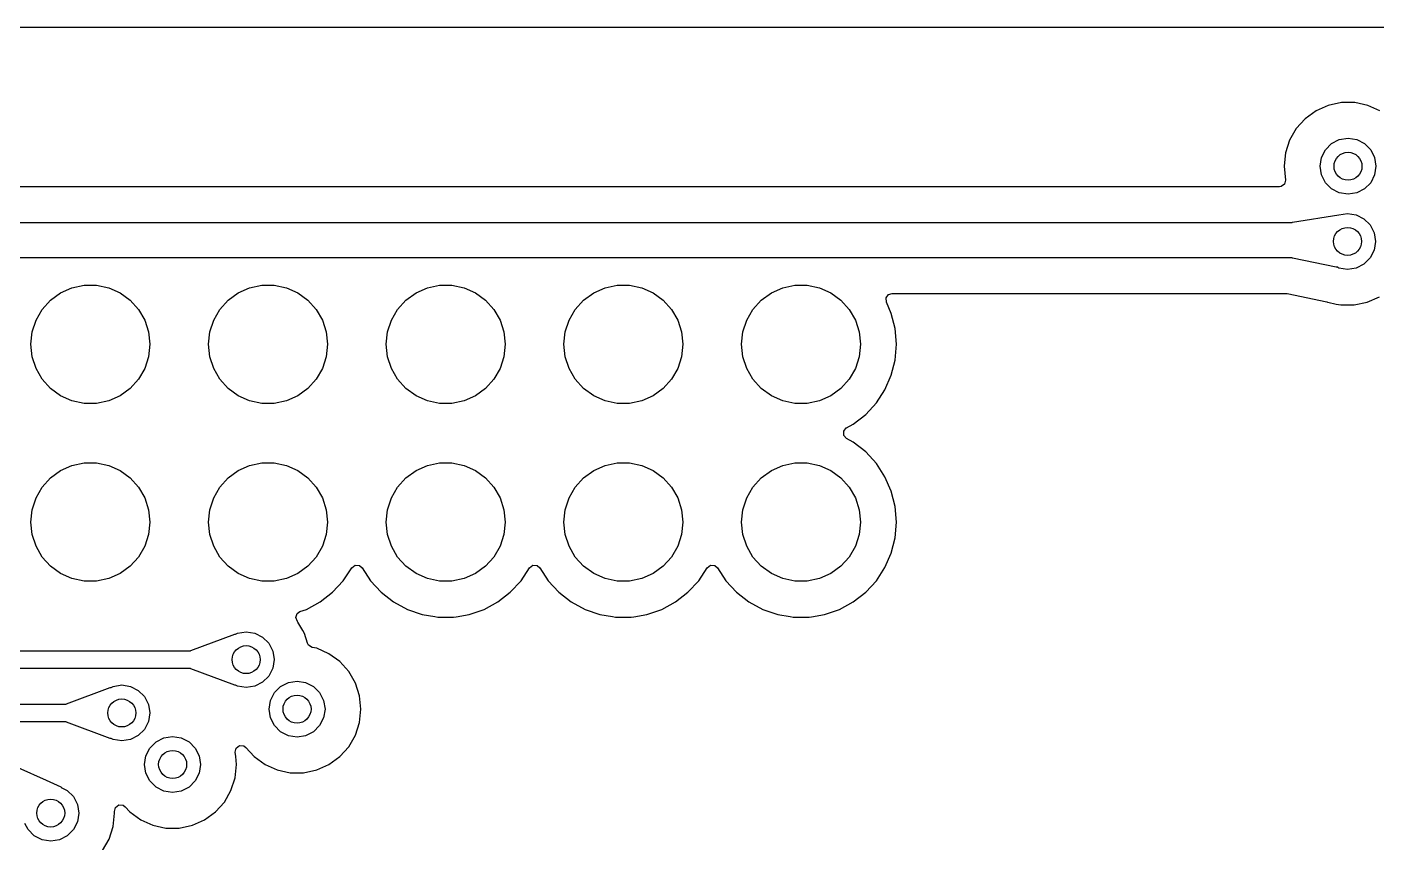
# Model space of a CAD drawing. Extents: x 106.8 to 191.4, y -142.2 to -57.6.
# Drawn here: x 162.13 to 181.43, y -69.27 to -57.61 of the extents above; entities that cross this region are included whole.
import ezdxf

# ---------------------------------------------------------------- set-up
doc = ezdxf.new("R2010")
doc.units = 0
doc.layers.add('BLACK', color=7, linetype='CONTINUOUS')

msp = doc.modelspace()

# ---------------------------------------------------------------- linework, layer by layer
at = {"layer": 'BLACK', "linetype": 'CONTINUOUS'}
for p, q in [((151.088, -57.6091), (186.522, -57.6091)), ((180.558, -58.8075), (180.404, -58.9197)), ((180.733, -58.7298), (180.558, -58.8075)), ((180.92, -58.6901), (180.733, -58.7298)), ((181.111, -58.6901), (180.92, -58.6901)), ((181.297, -58.7298), (181.111, -58.6901)), ((181.472, -58.8075), (181.297, -58.7298)), ((180.404, -58.9197), (180.276, -59.0617)), ((180.181, -59.227), (180.122, -59.4087)), ((180.276, -59.0617), (180.181, -59.227)), ((180.78, -59.275), (180.891, -59.2182)), ((180.891, -59.2182), (181.015, -59.1986)), ((181.015, -59.1986), (181.139, -59.2182)), ((181.139, -59.2182), (181.25, -59.275)), ((180.122, -59.4087), (180.102, -59.5925)), ((180.122, -59.4087), (180.122, -59.4087)), ((180.122, -59.4087), (180.122, -59.4087)), ((180.635, -59.475), (180.691, -59.3635)), ((180.691, -59.3635), (180.78, -59.275)), ((181.25, -59.275), (181.339, -59.3635)), ((181.339, -59.3635), (181.396, -59.475)), ((180.102, -59.5925), (180.102, -59.5986)), ((180.102, -59.5986), (180.122, -59.7956)), ((180.615, -59.5986), (180.635, -59.475)), ((180.635, -59.7222), (180.615, -59.5986)), ((181.396, -59.475), (181.415, -59.5986)), ((181.415, -59.5986), (181.396, -59.7222)), ((180.122, -59.7956), (180.108, -59.854)), ((180.691, -59.8337), (180.635, -59.7222)), ((181.396, -59.7222), (181.339, -59.8337)), ((180.035, -59.8927), (153.505, -59.8927)), ((180.059, -59.8893), (180.035, -59.8927)), ((180.108, -59.854), (180.059, -59.8893)), ((180.78, -59.9222), (180.691, -59.8337)), ((180.891, -59.979), (180.78, -59.9222)), ((181.015, -59.9986), (180.891, -59.979)), ((181.139, -59.979), (181.015, -59.9986)), ((181.25, -59.9222), (181.139, -59.979)), ((181.339, -59.8337), (181.25, -59.9222)), ((128.965, -60.4012), (180.218, -60.4012)), ((180.218, -60.4012), (180.221, -60.3996)), ((180.221, -60.3996), (180.883, -60.2929)), ((180.883, -60.2929), (180.884, -60.2924)), ((180.884, -60.2924), (181.008, -60.2728)), ((181.008, -60.2728), (181.131, -60.2924)), ((181.131, -60.2924), (181.243, -60.3492)), ((181.243, -60.3492), (181.331, -60.4377)), ((181.331, -60.4377), (181.388, -60.5492)), ((181.388, -60.5492), (181.408, -60.6728)), ((181.408, -60.6728), (181.388, -60.7964)), ((180.218, -60.9092), (129.071, -60.9092)), ((180.221, -60.9111), (180.218, -60.9092)), ((180.845, -61.0404), (180.221, -60.9111)), ((181.331, -60.9079), (181.243, -60.9964)), ((181.388, -60.7964), (181.331, -60.9079)), ((180.852, -61.0398), (180.845, -61.0404)), ((180.854, -61.0378), (180.852, -61.0398)), ((180.884, -61.0532), (180.854, -61.0378)), ((181.008, -61.0728), (180.884, -61.0532)), ((181.131, -61.0532), (181.008, -61.0728)), ((181.243, -60.9964), (181.131, -61.0532)), ((162.612, -61.4075), (162.774, -61.3352)), ((162.774, -61.3352), (162.948, -61.2983)), ((162.948, -61.2983), (163.126, -61.2983)), ((163.126, -61.2983), (163.3, -61.3352)), ((163.3, -61.3352), (163.462, -61.4075)), ((165.152, -61.4075), (165.314, -61.3352)), ((165.314, -61.3352), (165.488, -61.2983)), ((165.488, -61.2983), (165.666, -61.2983)), ((165.666, -61.2983), (165.84, -61.3352)), ((165.84, -61.3352), (166.002, -61.4075)), ((167.692, -61.4075), (167.854, -61.3352)), ((167.854, -61.3352), (168.028, -61.2983)), ((168.028, -61.2983), (168.206, -61.2983)), ((168.206, -61.2983), (168.38, -61.3352)), ((168.38, -61.3352), (168.542, -61.4075)), ((170.232, -61.4075), (170.394, -61.3352)), ((170.394, -61.3352), (170.568, -61.2983)), ((170.568, -61.2983), (170.746, -61.2983)), ((170.746, -61.2983), (170.92, -61.3352)), ((170.92, -61.3352), (171.082, -61.4075)), ((172.772, -61.4075), (172.934, -61.3352)), ((172.934, -61.3352), (173.108, -61.2983)), ((173.108, -61.2983), (173.286, -61.2983)), ((173.286, -61.2983), (173.46, -61.3352)), ((173.46, -61.3352), (173.622, -61.4075)), ((162.349, -61.644), (162.468, -61.5119)), ((162.468, -61.5119), (162.612, -61.4075)), ((163.462, -61.4075), (163.606, -61.5119)), ((163.606, -61.5119), (163.725, -61.644)), ((164.889, -61.644), (165.008, -61.5119)), ((165.008, -61.5119), (165.152, -61.4075)), ((166.002, -61.4075), (166.146, -61.5119)), ((166.146, -61.5119), (166.265, -61.644)), ((167.429, -61.644), (167.548, -61.5119)), ((167.548, -61.5119), (167.692, -61.4075)), ((168.542, -61.4075), (168.686, -61.5119)), ((168.686, -61.5119), (168.805, -61.644)), ((169.969, -61.644), (170.088, -61.5119)), ((170.088, -61.5119), (170.232, -61.4075)), ((171.082, -61.4075), (171.226, -61.5119)), ((171.226, -61.5119), (171.345, -61.644)), ((172.509, -61.644), (172.628, -61.5119)), ((172.628, -61.5119), (172.772, -61.4075)), ((173.622, -61.4075), (173.766, -61.5119)), ((173.766, -61.5119), (173.885, -61.644)), ((174.412, -61.4809), (174.448, -61.4325)), ((174.416, -61.5409), (174.412, -61.4809)), ((174.486, -61.701), (174.416, -61.5409)), ((174.448, -61.4325), (174.497, -61.4177)), ((174.497, -61.4177), (180.126, -61.4177)), ((180.126, -61.4177), (180.143, -61.4195)), ((180.143, -61.4195), (180.71, -61.5367)), ((180.71, -61.5367), (180.723, -61.5411)), ((180.723, -61.5411), (180.726, -61.5416)), ((180.726, -61.5416), (180.726, -61.5416)), ((180.726, -61.5416), (180.848, -61.5676)), ((181.103, -61.5813), (181.29, -61.5416)), ((181.29, -61.5416), (181.465, -61.4639)), ((162.261, -61.7979), (162.349, -61.644)), ((163.725, -61.644), (163.814, -61.7979)), ((164.801, -61.7979), (164.889, -61.644)), ((166.265, -61.644), (166.354, -61.7979)), ((167.341, -61.7979), (167.429, -61.644)), ((168.805, -61.644), (168.894, -61.7979)), ((169.881, -61.7979), (169.969, -61.644)), ((171.345, -61.644), (171.434, -61.7979)), ((172.421, -61.7979), (172.509, -61.644)), ((173.885, -61.644), (173.974, -61.7979)), ((174.542, -61.9192), (174.486, -61.701)), ((180.848, -61.5676), (180.912, -61.5813)), ((180.912, -61.5813), (180.912, -61.5813)), ((180.912, -61.5813), (181.103, -61.5813)), ((162.206, -61.9669), (162.261, -61.7979)), ((163.814, -61.7979), (163.869, -61.9669)), ((164.746, -61.9669), (164.801, -61.7979)), ((166.354, -61.7979), (166.409, -61.9669)), ((167.286, -61.9669), (167.341, -61.7979)), ((168.894, -61.7979), (168.949, -61.9669)), ((169.826, -61.9669), (169.881, -61.7979)), ((171.434, -61.7979), (171.489, -61.9669)), ((172.366, -61.9669), (172.421, -61.7979)), ((173.974, -61.7979), (174.029, -61.9669)), ((174.56, -62.1436), (174.542, -61.9192)), ((162.187, -62.1436), (162.206, -61.9669)), ((163.869, -61.9669), (163.887, -62.1436)), ((164.727, -62.1436), (164.746, -61.9669)), ((166.409, -61.9669), (166.427, -62.1436)), ((167.267, -62.1436), (167.286, -61.9669)), ((168.949, -61.9669), (168.967, -62.1436)), ((169.807, -62.1436), (169.826, -61.9669)), ((171.489, -61.9669), (171.507, -62.1436)), ((172.347, -62.1436), (172.366, -61.9669)), ((174.029, -61.9669), (174.047, -62.1436)), ((162.206, -62.3203), (162.187, -62.1436)), ((162.261, -62.4893), (162.206, -62.3203)), ((163.869, -62.3203), (163.814, -62.4893)), ((163.887, -62.1436), (163.869, -62.3203)), ((164.746, -62.3203), (164.727, -62.1436)), ((164.801, -62.4893), (164.746, -62.3203)), ((166.409, -62.3203), (166.354, -62.4893)), ((166.427, -62.1436), (166.409, -62.3203)), ((167.286, -62.3203), (167.267, -62.1436)), ((167.341, -62.4893), (167.286, -62.3203)), ((168.949, -62.3203), (168.894, -62.4893)), ((168.967, -62.1436), (168.949, -62.3203)), ((169.826, -62.3203), (169.807, -62.1436)), ((169.881, -62.4893), (169.826, -62.3203)), ((171.489, -62.3203), (171.434, -62.4893)), ((171.507, -62.1436), (171.489, -62.3203)), ((172.366, -62.3203), (172.347, -62.1436)), ((172.421, -62.4893), (172.366, -62.3203)), ((174.029, -62.3203), (173.974, -62.4893)), ((174.047, -62.1436), (174.029, -62.3203)), ((174.542, -62.368), (174.56, -62.1436)), ((162.349, -62.6432), (162.261, -62.4893)), ((163.814, -62.4893), (163.725, -62.6432)), ((164.889, -62.6432), (164.801, -62.4893)), ((166.354, -62.4893), (166.265, -62.6432)), ((167.429, -62.6432), (167.341, -62.4893)), ((168.894, -62.4893), (168.805, -62.6432)), ((169.969, -62.6432), (169.881, -62.4893)), ((171.434, -62.4893), (171.345, -62.6432)), ((172.509, -62.6432), (172.421, -62.4893)), ((173.974, -62.4893), (173.885, -62.6432)), ((174.486, -62.5862), (174.542, -62.368)), ((162.468, -62.7753), (162.349, -62.6432)), ((163.725, -62.6432), (163.606, -62.7753)), ((165.008, -62.7753), (164.889, -62.6432)), ((166.265, -62.6432), (166.146, -62.7753)), ((167.548, -62.7753), (167.429, -62.6432)), ((168.805, -62.6432), (168.686, -62.7753)), ((170.088, -62.7753), (169.969, -62.6432)), ((171.345, -62.6432), (171.226, -62.7753)), ((172.628, -62.7753), (172.509, -62.6432)), ((173.885, -62.6432), (173.766, -62.7753)), ((174.396, -62.7924), (174.486, -62.5862)), ((162.612, -62.8797), (162.468, -62.7753)), ((162.774, -62.952), (162.612, -62.8797)), ((163.462, -62.8797), (163.3, -62.952)), ((163.606, -62.7753), (163.462, -62.8797)), ((165.152, -62.8797), (165.008, -62.7753)), ((165.314, -62.952), (165.152, -62.8797)), ((166.002, -62.8797), (165.84, -62.952)), ((166.146, -62.7753), (166.002, -62.8797)), ((167.692, -62.8797), (167.548, -62.7753)), ((167.854, -62.952), (167.692, -62.8797)), ((168.542, -62.8797), (168.38, -62.952)), ((168.686, -62.7753), (168.542, -62.8797)), ((170.232, -62.8797), (170.088, -62.7753)), ((170.394, -62.952), (170.232, -62.8797)), ((171.082, -62.8797), (170.92, -62.952)), ((171.226, -62.7753), (171.082, -62.8797)), ((172.772, -62.8797), (172.628, -62.7753)), ((172.934, -62.952), (172.772, -62.8797)), ((173.622, -62.8797), (173.46, -62.952)), ((173.766, -62.7753), (173.622, -62.8797)), ((174.273, -62.9809), (174.396, -62.7924)), ((162.948, -62.9889), (162.774, -62.952)), ((163.126, -62.9889), (162.948, -62.9889)), ((163.3, -62.952), (163.126, -62.9889)), ((165.488, -62.9889), (165.314, -62.952)), ((165.666, -62.9889), (165.488, -62.9889)), ((165.84, -62.952), (165.666, -62.9889)), ((168.028, -62.9889), (167.854, -62.952)), ((168.206, -62.9889), (168.028, -62.9889)), ((168.38, -62.952), (168.206, -62.9889)), ((170.568, -62.9889), (170.394, -62.952)), ((170.746, -62.9889), (170.568, -62.9889)), ((170.92, -62.952), (170.746, -62.9889)), ((173.108, -62.9889), (172.934, -62.952)), ((173.286, -62.9889), (173.108, -62.9889)), ((173.46, -62.952), (173.286, -62.9889)), ((174.12, -63.1465), (174.273, -62.9809)), ((173.847, -63.3363), (173.943, -63.2848)), ((173.943, -63.2848), (174.12, -63.1465)), ((173.806, -63.3858), (173.843, -63.3387)), ((173.807, -63.4086), (173.806, -63.3858)), ((173.808, -63.4459), (173.807, -63.4086)), ((173.848, -63.4909), (173.808, -63.4459)), ((173.843, -63.3387), (173.847, -63.3363)), ((173.943, -63.5424), (173.848, -63.4909)), ((174.12, -63.6807), (173.943, -63.5424)), ((174.273, -63.8463), (174.12, -63.6807)), ((162.612, -63.9475), (162.774, -63.8752)), ((162.774, -63.8752), (162.948, -63.8383)), ((162.948, -63.8383), (163.126, -63.8383)), ((163.126, -63.8383), (163.3, -63.8752)), ((163.3, -63.8752), (163.462, -63.9475)), ((165.152, -63.9475), (165.314, -63.8752)), ((165.314, -63.8752), (165.488, -63.8383)), ((165.488, -63.8383), (165.666, -63.8383)), ((165.666, -63.8383), (165.84, -63.8752)), ((165.84, -63.8752), (166.002, -63.9475)), ((167.692, -63.9475), (167.854, -63.8752)), ((167.854, -63.8752), (168.028, -63.8383)), ((168.028, -63.8383), (168.206, -63.8383)), ((168.206, -63.8383), (168.38, -63.8752)), ((168.38, -63.8752), (168.542, -63.9475)), ((170.232, -63.9475), (170.394, -63.8752)), ((170.394, -63.8752), (170.568, -63.8383)), ((170.568, -63.8383), (170.746, -63.8383)), ((170.746, -63.8383), (170.92, -63.8752)), ((170.92, -63.8752), (171.082, -63.9475)), ((172.772, -63.9475), (172.934, -63.8752)), ((172.934, -63.8752), (173.108, -63.8383)), ((173.108, -63.8383), (173.286, -63.8383)), ((173.286, -63.8383), (173.46, -63.8752)), ((173.46, -63.8752), (173.622, -63.9475)), ((174.396, -64.0348), (174.273, -63.8463)), ((162.349, -64.184), (162.468, -64.0519)), ((162.468, -64.0519), (162.612, -63.9475)), ((163.462, -63.9475), (163.606, -64.0519)), ((163.606, -64.0519), (163.725, -64.184)), ((164.889, -64.184), (165.008, -64.0519)), ((165.008, -64.0519), (165.152, -63.9475)), ((166.002, -63.9475), (166.146, -64.0519)), ((166.146, -64.0519), (166.265, -64.184)), ((167.429, -64.184), (167.548, -64.0519)), ((167.548, -64.0519), (167.692, -63.9475)), ((168.542, -63.9475), (168.686, -64.0519)), ((168.686, -64.0519), (168.805, -64.184)), ((169.969, -64.184), (170.088, -64.0519)), ((170.088, -64.0519), (170.232, -63.9475)), ((171.082, -63.9475), (171.226, -64.0519)), ((171.226, -64.0519), (171.345, -64.184)), ((172.509, -64.184), (172.628, -64.0519)), ((172.628, -64.0519), (172.772, -63.9475)), ((173.622, -63.9475), (173.766, -64.0519)), ((173.766, -64.0519), (173.885, -64.184)), ((174.486, -64.241), (174.396, -64.0348)), ((162.261, -64.3379), (162.349, -64.184)), ((163.725, -64.184), (163.814, -64.3379)), ((164.801, -64.3379), (164.889, -64.184)), ((166.265, -64.184), (166.354, -64.3379)), ((167.341, -64.3379), (167.429, -64.184)), ((168.805, -64.184), (168.894, -64.3379)), ((169.881, -64.3379), (169.969, -64.184)), ((171.345, -64.184), (171.434, -64.3379)), ((172.421, -64.3379), (172.509, -64.184)), ((173.885, -64.184), (173.974, -64.3379)), ((174.542, -64.4592), (174.486, -64.241)), ((162.206, -64.5069), (162.261, -64.3379)), ((163.814, -64.3379), (163.869, -64.5069)), ((164.746, -64.5069), (164.801, -64.3379)), ((166.354, -64.3379), (166.409, -64.5069)), ((167.286, -64.5069), (167.341, -64.3379)), ((168.894, -64.3379), (168.949, -64.5069)), ((169.826, -64.5069), (169.881, -64.3379)), ((171.434, -64.3379), (171.489, -64.5069)), ((172.366, -64.5069), (172.421, -64.3379)), ((173.974, -64.3379), (174.029, -64.5069)), ((162.187, -64.6836), (162.206, -64.5069)), ((163.869, -64.5069), (163.887, -64.6836)), ((164.727, -64.6836), (164.746, -64.5069)), ((166.409, -64.5069), (166.427, -64.6836)), ((167.267, -64.6836), (167.286, -64.5069)), ((168.949, -64.5069), (168.967, -64.6836)), ((169.807, -64.6836), (169.826, -64.5069)), ((171.489, -64.5069), (171.507, -64.6836)), ((172.347, -64.6836), (172.366, -64.5069)), ((174.029, -64.5069), (174.047, -64.6836)), ((174.56, -64.6836), (174.542, -64.4592)), ((162.206, -64.8603), (162.187, -64.6836)), ((163.887, -64.6836), (163.869, -64.8603)), ((164.746, -64.8603), (164.727, -64.6836)), ((166.427, -64.6836), (166.409, -64.8603)), ((167.286, -64.8603), (167.267, -64.6836)), ((168.967, -64.6836), (168.949, -64.8603)), ((169.826, -64.8603), (169.807, -64.6836)), ((171.507, -64.6836), (171.489, -64.8603)), ((172.366, -64.8603), (172.347, -64.6836)), ((174.047, -64.6836), (174.029, -64.8603)), ((174.542, -64.908), (174.56, -64.6836)), ((162.261, -65.0293), (162.206, -64.8603)), ((162.349, -65.1832), (162.261, -65.0293)), ((163.814, -65.0293), (163.725, -65.1832)), ((163.869, -64.8603), (163.814, -65.0293)), ((164.801, -65.0293), (164.746, -64.8603)), ((164.889, -65.1832), (164.801, -65.0293)), ((166.354, -65.0293), (166.265, -65.1832)), ((166.409, -64.8603), (166.354, -65.0293)), ((167.341, -65.0293), (167.286, -64.8603)), ((167.429, -65.1832), (167.341, -65.0293)), ((168.894, -65.0293), (168.805, -65.1832)), ((168.949, -64.8603), (168.894, -65.0293)), ((169.881, -65.0293), (169.826, -64.8603)), ((169.969, -65.1832), (169.881, -65.0293)), ((171.434, -65.0293), (171.345, -65.1832)), ((171.489, -64.8603), (171.434, -65.0293)), ((172.421, -65.0293), (172.366, -64.8603)), ((172.509, -65.1832), (172.421, -65.0293)), ((173.974, -65.0293), (173.885, -65.1832)), ((174.029, -64.8603), (173.974, -65.0293)), ((174.486, -65.1262), (174.542, -64.908)), ((162.468, -65.3153), (162.349, -65.1832)), ((163.725, -65.1832), (163.606, -65.3153)), ((165.008, -65.3153), (164.889, -65.1832)), ((166.265, -65.1832), (166.146, -65.3153)), ((167.548, -65.3153), (167.429, -65.1832)), ((168.805, -65.1832), (168.686, -65.3153)), ((170.088, -65.3153), (169.969, -65.1832)), ((171.345, -65.1832), (171.226, -65.3153)), ((172.628, -65.3153), (172.509, -65.1832)), ((173.885, -65.1832), (173.766, -65.3153)), ((174.396, -65.3324), (174.486, -65.1262)), ((162.612, -65.4197), (162.468, -65.3153)), ((162.774, -65.492), (162.612, -65.4197)), ((163.462, -65.4197), (163.3, -65.492)), ((163.606, -65.3153), (163.462, -65.4197)), ((165.152, -65.4197), (165.008, -65.3153)), ((165.314, -65.492), (165.152, -65.4197)), ((166.002, -65.4197), (165.84, -65.492)), ((166.146, -65.3153), (166.002, -65.4197)), ((166.653, -65.5209), (166.774, -65.3361)), ((166.774, -65.3361), (166.822, -65.3001)), ((166.822, -65.3001), (166.882, -65.3034)), ((166.882, -65.3034), (166.921, -65.3361)), ((166.921, -65.3361), (167.041, -65.5209)), ((167.692, -65.4197), (167.548, -65.3153)), ((167.854, -65.492), (167.692, -65.4197)), ((168.542, -65.4197), (168.38, -65.492)), ((168.686, -65.3153), (168.542, -65.4197)), ((169.193, -65.5209), (169.314, -65.3361)), ((169.314, -65.3361), (169.362, -65.3001)), ((169.362, -65.3001), (169.422, -65.3034)), ((169.422, -65.3034), (169.461, -65.3361)), ((169.461, -65.3361), (169.581, -65.5209)), ((170.232, -65.4197), (170.088, -65.3153)), ((170.394, -65.492), (170.232, -65.4197)), ((171.082, -65.4197), (170.92, -65.492)), ((171.226, -65.3153), (171.082, -65.4197)), ((171.733, -65.5209), (171.854, -65.3361)), ((171.854, -65.3361), (171.902, -65.3001)), ((171.902, -65.3001), (171.962, -65.3034)), ((171.962, -65.3034), (172.001, -65.3361)), ((172.001, -65.3361), (172.121, -65.5209)), ((172.772, -65.4197), (172.628, -65.3153)), ((172.934, -65.492), (172.772, -65.4197)), ((173.622, -65.4197), (173.46, -65.492)), ((173.766, -65.3153), (173.622, -65.4197)), ((174.273, -65.5209), (174.396, -65.3324)), ((162.948, -65.5289), (162.774, -65.492)), ((163.126, -65.5289), (162.948, -65.5289)), ((163.3, -65.492), (163.126, -65.5289)), ((165.488, -65.5289), (165.314, -65.492)), ((165.666, -65.5289), (165.488, -65.5289)), ((165.84, -65.492), (165.666, -65.5289)), ((166.5, -65.6865), (166.653, -65.5209)), ((167.041, -65.5209), (167.194, -65.6865)), ((168.028, -65.5289), (167.854, -65.492)), ((168.206, -65.5289), (168.028, -65.5289)), ((168.38, -65.492), (168.206, -65.5289)), ((169.04, -65.6865), (169.193, -65.5209)), ((169.581, -65.5209), (169.734, -65.6865)), ((170.568, -65.5289), (170.394, -65.492)), ((170.746, -65.5289), (170.568, -65.5289)), ((170.92, -65.492), (170.746, -65.5289)), ((171.58, -65.6865), (171.733, -65.5209)), ((172.121, -65.5209), (172.274, -65.6865)), ((173.108, -65.5289), (172.934, -65.492)), ((173.286, -65.5289), (173.108, -65.5289)), ((173.46, -65.492), (173.286, -65.5289)), ((174.12, -65.6865), (174.273, -65.5209)), ((166.323, -65.8248), (166.5, -65.6865)), ((167.194, -65.6865), (167.372, -65.8248)), ((168.863, -65.8248), (169.04, -65.6865)), ((169.734, -65.6865), (169.912, -65.8248)), ((171.403, -65.8248), (171.58, -65.6865)), ((172.274, -65.6865), (172.452, -65.8248)), ((173.943, -65.8248), (174.12, -65.6865)), ((165.974, -66.0495), (165.993, -65.9923)), ((165.993, -65.9923), (166.033, -65.9633)), ((166.033, -65.9633), (166.125, -65.9319)), ((166.125, -65.9319), (166.323, -65.8248)), ((167.372, -65.8248), (167.57, -65.9319)), ((167.57, -65.9319), (167.782, -66.005)), ((168.452, -66.005), (168.665, -65.9319)), ((168.665, -65.9319), (168.863, -65.8248)), ((169.912, -65.8248), (170.11, -65.9319)), ((170.11, -65.9319), (170.322, -66.005)), ((170.992, -66.005), (171.205, -65.9319)), ((171.205, -65.9319), (171.403, -65.8248)), ((172.452, -65.8248), (172.65, -65.9319)), ((172.65, -65.9319), (172.862, -66.005)), ((173.532, -66.005), (173.745, -65.9319)), ((173.745, -65.9319), (173.943, -65.8248)), ((165.996, -66.1053), (165.974, -66.0495)), ((166.003, -66.1127), (165.996, -66.1053)), ((166.072, -66.2325), (166.003, -66.1127)), ((167.782, -66.005), (167.96, -66.0347)), ((167.96, -66.0347), (168.005, -66.0421)), ((168.005, -66.0421), (168.005, -66.0421)), ((168.005, -66.0421), (168.23, -66.0421)), ((168.23, -66.0421), (168.267, -66.0359)), ((168.267, -66.0359), (168.452, -66.005)), ((170.322, -66.005), (170.5, -66.0347)), ((170.5, -66.0347), (170.545, -66.0421)), ((170.545, -66.0421), (170.545, -66.0421)), ((170.545, -66.0421), (170.77, -66.0421)), ((170.77, -66.0421), (170.807, -66.0359)), ((170.807, -66.0359), (170.992, -66.005)), ((172.862, -66.005), (173.04, -66.0347)), ((173.04, -66.0347), (173.085, -66.0421)), ((173.085, -66.0421), (173.085, -66.0421)), ((173.085, -66.0421), (173.31, -66.0421)), ((173.31, -66.0421), (173.347, -66.0359)), ((173.347, -66.0359), (173.532, -66.005)), ((164.472, -66.5198), (165.1, -66.284)), ((165.1, -66.284), (165.109, -66.2843)), ((165.109, -66.2843), (165.11, -66.2848)), ((165.11, -66.2848), (165.14, -66.2692)), ((165.14, -66.2692), (165.264, -66.2496)), ((165.264, -66.2496), (165.388, -66.2692)), ((165.388, -66.2692), (165.499, -66.326)), ((165.499, -66.326), (165.588, -66.4145)), ((166.099, -66.278), (166.072, -66.2325)), ((166.143, -66.4151), (166.099, -66.278)), ((153.741, -66.5226), (164.467, -66.5226)), ((164.467, -66.5226), (164.468, -66.5224)), ((164.468, -66.5224), (164.472, -66.5198)), ((165.588, -66.4145), (165.645, -66.526)), ((165.645, -66.526), (165.664, -66.6496)), ((166.157, -66.442), (166.143, -66.4151)), ((166.208, -66.4739), (166.157, -66.442)), ((166.241, -66.4807), (166.208, -66.4739)), ((166.273, -66.4876), (166.241, -66.4807)), ((166.447, -66.5652), (166.273, -66.4876)), ((166.602, -66.6775), (166.447, -66.5652)), ((165.664, -66.6496), (165.645, -66.7732)), ((166.73, -66.8194), (166.602, -66.6775)), ((164.469, -66.7766), (153.742, -66.7766)), ((164.472, -66.7794), (164.469, -66.7766)), ((165.1, -67.0152), (164.472, -66.7794)), ((165.588, -66.8847), (165.499, -66.9732)), ((165.645, -66.7732), (165.588, -66.8847)), ((165.867, -66.9759), (165.991, -66.9564)), ((165.991, -66.9564), (166.114, -66.9759)), ((166.825, -66.9848), (166.73, -66.8194)), ((162.694, -67.2818), (163.322, -67.046)), ((163.322, -67.046), (163.331, -67.0463)), ((163.331, -67.0463), (163.332, -67.0468)), ((163.332, -67.0468), (163.362, -67.0312)), ((163.362, -67.0312), (163.486, -67.0116)), ((163.486, -67.0116), (163.61, -67.0312)), ((163.61, -67.0312), (163.721, -67.088)), ((163.721, -67.088), (163.81, -67.1765)), ((165.109, -67.0151), (165.1, -67.0152)), ((165.11, -67.0143), (165.109, -67.0151)), ((165.14, -67.03), (165.11, -67.0143)), ((165.264, -67.0496), (165.14, -67.03)), ((165.388, -67.03), (165.264, -67.0496)), ((165.499, -66.9732), (165.388, -67.03)), ((165.61, -67.2327), (165.667, -67.1212)), ((165.667, -67.1212), (165.755, -67.0327)), ((165.755, -67.0327), (165.867, -66.9759)), ((166.114, -66.9759), (166.226, -67.0327)), ((166.226, -67.0327), (166.314, -67.1212)), ((166.314, -67.1212), (166.371, -67.2327)), ((166.884, -67.1664), (166.825, -66.9848)), ((151.685, -67.2846), (162.689, -67.2846)), ((162.689, -67.2846), (162.69, -67.2844)), ((162.69, -67.2844), (162.694, -67.2818)), ((163.81, -67.1765), (163.867, -67.288)), ((163.867, -67.288), (163.886, -67.4116)), ((165.591, -67.3564), (165.61, -67.2327)), ((166.371, -67.2327), (166.391, -67.3564)), ((166.904, -67.3564), (166.884, -67.1664)), ((162.691, -67.5386), (151.682, -67.5386)), ((162.694, -67.5414), (162.691, -67.5386)), ((163.322, -67.7772), (162.694, -67.5414)), ((163.867, -67.5352), (163.81, -67.6467)), ((163.886, -67.4116), (163.867, -67.5352)), ((165.61, -67.48), (165.591, -67.3564)), ((165.667, -67.5915), (165.61, -67.48)), ((166.371, -67.48), (166.314, -67.5915)), ((166.391, -67.3564), (166.371, -67.48)), ((166.884, -67.5463), (166.904, -67.3564)), ((163.721, -67.7352), (163.61, -67.792)), ((163.81, -67.6467), (163.721, -67.7352)), ((165.755, -67.68), (165.667, -67.5915)), ((165.867, -67.7368), (165.755, -67.68)), ((165.991, -67.7564), (165.867, -67.7368)), ((166.114, -67.7368), (165.991, -67.7564)), ((166.226, -67.68), (166.114, -67.7368)), ((166.314, -67.5915), (166.226, -67.68)), ((166.73, -67.8933), (166.825, -67.7279)), ((166.825, -67.7279), (166.884, -67.5463)), ((163.331, -67.7771), (163.322, -67.7772)), ((163.332, -67.7763), (163.331, -67.7771)), ((163.362, -67.792), (163.332, -67.7763)), ((163.486, -67.8116), (163.362, -67.792)), ((163.61, -67.792), (163.486, -67.8116)), ((163.832, -68.0237), (163.889, -67.9121)), ((163.889, -67.9121), (163.977, -67.8237)), ((163.977, -67.8237), (164.089, -67.7668)), ((164.089, -67.7668), (164.213, -67.7473)), ((164.213, -67.7473), (164.336, -67.7668)), ((164.336, -67.7668), (164.448, -67.8237)), ((164.448, -67.8237), (164.536, -67.9121)), ((164.536, -67.9121), (164.593, -68.0237)), ((165.108, -67.971), (165.122, -67.9127)), ((165.122, -67.9127), (165.171, -67.8774)), ((165.171, -67.8774), (165.231, -67.8815)), ((165.231, -67.8815), (165.26, -67.903)), ((165.26, -67.903), (165.379, -68.0352)), ((166.602, -68.0352), (166.73, -67.8933)), ((163.813, -68.1473), (163.832, -68.0237)), ((164.593, -68.0237), (164.613, -68.1473)), ((165.114, -68.0352), (165.108, -67.971)), ((165.126, -68.1473), (165.114, -68.0352)), ((165.379, -68.0352), (165.534, -68.1475)), ((166.447, -68.1475), (166.602, -68.0352)), ((162.002, -68.1895), (162.406, -68.3731)), ((163.832, -68.2709), (163.813, -68.1473)), ((163.889, -68.3824), (163.832, -68.2709)), ((164.593, -68.2709), (164.536, -68.3824)), ((164.613, -68.1473), (164.593, -68.2709)), ((165.106, -68.3372), (165.126, -68.1473)), ((165.534, -68.1475), (165.708, -68.2251)), ((165.708, -68.2251), (165.895, -68.2649)), ((165.895, -68.2649), (166.086, -68.2649)), ((166.086, -68.2649), (166.273, -68.2251)), ((166.273, -68.2251), (166.447, -68.1475)), ((162.406, -68.3731), (162.613, -68.4674)), ((162.613, -68.4674), (162.619, -68.4739)), ((162.619, -68.4739), (162.619, -68.4741)), ((162.619, -68.4741), (162.705, -68.518)), ((163.977, -68.4709), (163.889, -68.3824)), ((164.089, -68.5277), (163.977, -68.4709)), ((164.448, -68.4709), (164.336, -68.5277)), ((164.536, -68.3824), (164.448, -68.4709)), ((165.047, -68.5188), (165.106, -68.3372)), ((162.705, -68.518), (162.794, -68.6065)), ((162.794, -68.6065), (162.851, -68.718)), ((164.213, -68.5473), (164.089, -68.5277)), ((164.336, -68.5277), (164.213, -68.5473)), ((164.824, -68.8261), (164.952, -68.6842)), ((164.952, -68.6842), (165.047, -68.5188)), ((162.851, -68.718), (162.87, -68.8416)), ((162.87, -68.8416), (162.851, -68.9652)), ((163.364, -69.0315), (163.384, -68.8416)), ((163.381, -68.8193), (163.396, -68.761)), ((163.384, -68.8416), (163.381, -68.8193)), ((163.396, -68.761), (163.444, -68.7257)), ((163.444, -68.7257), (163.504, -68.7298)), ((163.504, -68.7298), (163.534, -68.7513)), ((163.534, -68.7513), (163.601, -68.8261)), ((163.601, -68.8261), (163.756, -68.9384)), ((164.669, -68.9384), (164.824, -68.8261)), ((162.146, -69.0767), (162.102, -68.9904)), ((162.235, -69.1652), (162.146, -69.0767)), ((162.794, -69.0767), (162.705, -69.1652)), ((162.851, -68.9652), (162.794, -69.0767)), ((163.305, -69.2132), (163.364, -69.0315)), ((163.756, -68.9384), (163.93, -69.0161)), ((163.93, -69.0161), (164.117, -69.0558)), ((164.117, -69.0558), (164.308, -69.0558)), ((164.308, -69.0558), (164.495, -69.0161)), ((164.495, -69.0161), (164.669, -68.9384)), ((162.346, -69.222), (162.235, -69.1652)), ((162.47, -69.2416), (162.346, -69.222)), ((162.594, -69.222), (162.47, -69.2416)), ((162.705, -69.1652), (162.594, -69.222)), ((163.209, -69.3785), (163.305, -69.2132))]:
    msp.add_line(p, q, dxfattribs=at)
at = {"layer": 'BLACK'}
for centre in [(181.015, -59.5986), (181.008, -60.6728), (165.264, -66.6496), (165.991, -67.3564), (163.486, -67.4116), (164.213, -68.1473), (162.47, -68.8416)]:
    msp.add_circle(centre, 0.2, dxfattribs=at)

doc.saveas('drawing.dxf')
